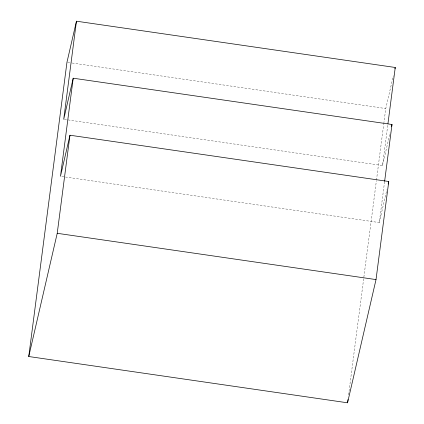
<?xml version="1.0" encoding="UTF-8"?>
<svg xmlns="http://www.w3.org/2000/svg" width="424" height="424" viewBox="0 0 424 424"><rect width="100%" height="100%" fill="white"/><g stroke="black" fill="none" stroke-linecap="round" stroke-linejoin="round"><path stroke-width="0.32" stroke-dasharray="2.12 1.59" d="M348.57 394.919L376.38 180.799M376.464 180.142L383.715 124.317M383.8 123.66L385.761 108.555L393.329 75.822M64.369 119.377L382.517 165.561L387.865 124.37M61.782 176.485L379.273 222.573L384.536 182.034M382.517 165.561L390.08 132.834M379.273 222.573L386.836 189.846M67.617 62.365L71.545 62.938M72.197 63.033L385.761 108.555"/><path stroke-width="0.64" d="M384.621 181.382L392.009 124.492L73.209 78.212L60.473 176.294L69.965 135.224L388.766 181.504L376.024 279.586L347.548 402.8L28.747 356.52L66.96 62.27L76.453 21.2L395.253 67.48L387.949 123.713M76.453 21.2L63.717 119.282L73.209 78.212M28.747 356.52L57.224 233.306L69.965 135.224M347.548 402.8L347.971 399.514M394.956 68.762L395.253 67.48M391.564 126.416L392.009 124.492M388.172 184.069L388.766 181.504M57.224 233.306L376.024 279.586"/></g></svg>
